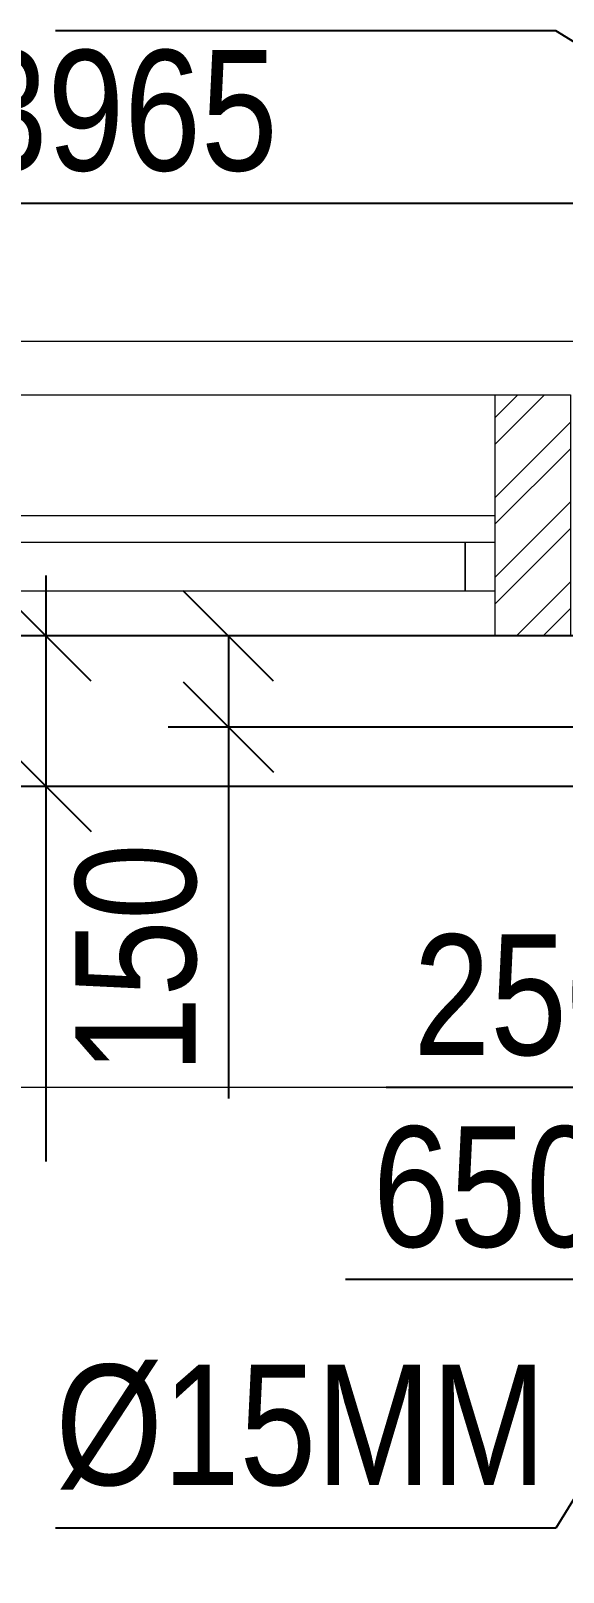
# Model space of a CAD drawing. Header units: inches. Extents: x 5899882 to 5988838, y -468923 to -96891.
# Drawn here: x 5951472 to 5952356, y -269360 to -266800 of the extents above; entities that cross this region are included whole.
import ezdxf

# ---------------------------------------------------------------- set-up
doc = ezdxf.new("R2010")
doc.units = ezdxf.units.IN
doc.header["$MEASUREMENT"] = 0
doc.linetypes.add('1', pattern=[0])
doc.layers.get('Defpoints').update_dxf_attribs({"color": 8})
for name, color, linetype in [('0- SLC ARCH LAYOUT', 7, 'Continuous'), ('0- SLC DIMENSION', 7, 'Continuous'), ('0-SLC RCC 2ND. FLOOR', 7, 'Continuous'), ('0-SLC-DOMESTIC LINE', 5, 'DOMESTIC_LINE')]:
    doc.layers.add(name, color=color, linetype=linetype)
for name, color, linetype, lineweight in [('ARCL-HATCH-B', 8, 'Continuous', 5), ('ARLC-DOOR-W', 8, 'Continuous', 5), ('ARLC-ELE0', 8, 'Continuous', 9), ('ARLC-FURN', 8, 'Continuous', 9), ('ARLC-WALL', 8, 'Continuous', 15)]:
    doc.layers.add(name, color=color, linetype=linetype, lineweight=lineweight)
doc.styles.add('ARIAL', font='tahoma.ttf')
doc.styles.get("Standard").update_dxf_attribs({"font": 'arial.ttf'})
doc.styles.add('swis cn bt', font='swissc.ttf')
doc.linetypes.add('DOMESTIC_LINE', pattern='A,0.5,-0.2,["DWS",ARIAL,S=0.1,R=0,X=-0.1,Y=-0.05],-0.25', length=0.95)
doc.dimstyles.new('SLC', dxfattribs={"dimtxt": 200, "dimasz": 150, "dimexe": 100, "dimexo": 0, "dimgap": 50, "dimtad": 1, "dimdec": 0, "dimrnd": 5, "dimzin": 1, "dimdsep": 46, "dimtxsty": 'swis cn bt', "dimblk": 'OBLIQUE', "dimcen": 60, "dimdle": 100, "dimclrd": 256, "dimclre": 256, "dimclrt": 256, "dimazin": 0, "dimtfac": 1, "dimtdec": 0, "dimtofl": 0, "dimtmove": 0, "dimatfit": 3, "dimfxl": 0.18, "dimtolj": 1, "dimtzin": 0, "dimarcsym": 0})

# ---------------------------------------------------------------- blocks, each defined once
blk = doc.blocks.new('A$C3DAD2E9A')
at = {"layer": 'ARCL-HATCH-B'}
h = blk.add_hatch(dxfattribs=at)
h.set_pattern_fill('ANSI32', color=256, scale=250)
h.set_pattern_definition([(45, (-5806111.699348602, 109613.299867685), (-66.29126073623883, 66.29126073623884), []), (45, (-5806067.505174852, 109613.299867685), (-66.29126073623883, 66.29126073623884), [])])
h.paths.add_polyline_path([(7182.210524407215, 6641.49999997954), (7057.210526314564, 6641.499999981403), (7057.210526314564, 6396.499999983294), (7057.210529251024, 6396.499999983294), (7057.210529251024, 6316.499999983294), (7057.210526314564, 6241.499999981403), (7182.210524407215, 6241.49999997954), (7182.210524407215, 6316.499999981432), (7182.210521470755, 6316.499999981432), (7182.210521470755, 6396.499999981432)])
at = {"layer": 'ARLC-DOOR-W'}
for points in [[(7007.210529251024, 6316.499999983294), (7007.210529251024, 6396.499999983294), (4937.210529251024, 6396.499999983294), (4937.210529251024, 6316.499999983294)], [(7057.210529251024, 6396.499999983294), (7007.210529251024, 6396.499999983294), (7007.210529251024, 6316.499999983294), (7057.210529251024, 6316.499999983294)]]:
    blk.add_lwpolyline(points, close=True, dxfattribs=at)
at = {"layer": 'ARLC-ELE0'}
blk.add_line((202.2105253608897, 6960), (8427.210526314564, 6960), dxfattribs=at)
at = {"layer": 'ARLC-ELE0', "ltscale": 0.006}
for p, q in [((4887.21052536089, 6641.499999983265), (7057.210526314564, 6641.499999981403)), ((4887.21052536089, 6241.499999983265), (7057.21052536089, 6241.499999983265))]:
    blk.add_line(p, q, dxfattribs=at)
at = {"layer": 'ARLC-FURN'}
blk.add_line((8687.21052536089, 5491.499999995212), (2722.210521070287, 5491.499999995212), dxfattribs=at)
at = {"layer": 'ARLC-WALL', "ltscale": 0.005}
blk.add_line((4887.210526028648, 6441.49998868104), (7057.210526314564, 6441.499998484607), dxfattribs=at)
at = {"layer": 'ARLC-WALL'}
blk.add_lwpolyline([(7182.210524407215, 6641.49999997954), (7182.210524407215, 6241.49999997954), (7057.210526314564, 6241.499999981403), (7057.210526314564, 6641.499999981403)], close=True, dxfattribs=at)
blk = doc.blocks.new('A$C77C3199A')
at = {"layer": 'ARLC-WALL', "color": 30}
for p, q in [((8425.000003814699, 6960), (199.9999990463257, 6960)), ((8425.000003814699, 6730), (199.9999990463257, 6730))]:
    blk.add_line(p, q, dxfattribs=at)
blk = doc.blocks.new('_OBLIQUE')
at = {"color": 0, "linetype": 'ByBlock'}
blk.add_line((-0.5, -0.5), (0.5, 0.5), dxfattribs=at)
blk = doc.blocks.new('*D333')
at = {"layer": '0- SLC DIMENSION', "lineweight": -2, "transparency": 16777216}
for p, q in [((5952973.287226486, -268055.0280739597), (5952973.287226486, -268973.5)), ((5953623.29795726, -268055.3060583842), (5953623.29795726, -268973.5)), ((5952973.287226486, -268873.5), (5951994.636363636, -268873.5)), ((5953723.29795726, -268873.5), (5952973.287226486, -268873.5))]:
    blk.add_line(p, q, dxfattribs=at)
at = {"layer": 'Defpoints', "color": 0, "transparency": 16777216}
for p in [(5952973.287226486, -268055.0280739597), (5953623.29795726, -268055.3060583842), (5952973.287226486, -268873.5)]:
    blk.add_point(p, dxfattribs=at)
at = {"layer": '0- SLC DIMENSION', "lineweight": -2, "transparency": 16777216, "xscale": 150, "yscale": 150, "zscale": 150, "rotation": 180}
blk.add_blockref('_OBLIQUE', (5952973.287226486, -268873.5), dxfattribs=at)
at = {"layer": '0- SLC DIMENSION', "lineweight": -2, "transparency": 16777216, "xscale": 150, "yscale": 150, "zscale": 150}
blk.add_blockref('_OBLIQUE', (5953623.29795726, -268873.5), dxfattribs=at)
at = {"layer": '0- SLC DIMENSION', "transparency": 16777216, "insert": (5952231, -268720.8376623376), "char_height": 200, "attachment_point": 5, "style": 'swis cn bt'}
blk.add_mtext('\\A1;650', dxfattribs=at)
blk = doc.blocks.new('*D334')
at = {"layer": '0- SLC DIMENSION', "lineweight": -2, "transparency": 16777216}
for p, q in [((5953373.556866623, -267986.1727339401), (5953373.556866623, -268655.028073001)), ((5953623.297956425, -267986.1727310457), (5953623.297956425, -268655.028073001)), ((5953373.556866623, -268555.028073001), (5952062.266233766, -268555.028073001)), ((5953623.297956425, -268555.028073001), (5953273.556866623, -268555.028073001))]:
    blk.add_line(p, q, dxfattribs=at)
at = {"layer": 'Defpoints', "color": 0, "transparency": 16777216}
for p in [(5953373.556866623, -267986.1727339401), (5953623.297956425, -267986.1727310457), (5953623.297956425, -268555.028073001)]:
    blk.add_point(p, dxfattribs=at)
at = {"layer": '0- SLC DIMENSION', "lineweight": -2, "transparency": 16777216, "xscale": 150, "yscale": 150, "zscale": 150, "rotation": 180}
blk.add_blockref('_OBLIQUE', (5953373.556866623, -268555.028073001), dxfattribs=at)
at = {"layer": '0- SLC DIMENSION', "lineweight": -2, "transparency": 16777216, "xscale": 150, "yscale": 150, "zscale": 150}
blk.add_blockref('_OBLIQUE', (5953623.297956425, -268555.028073001), dxfattribs=at)
at = {"layer": '0- SLC DIMENSION', "transparency": 16777216, "insert": (5952298.5, -268402.2358652088), "char_height": 200, "attachment_point": 5, "style": 'swis cn bt'}
blk.add_mtext('\\A1;250', dxfattribs=at)
blk = doc.blocks.new('*D335')
at = {"layer": '0- SLC DIMENSION', "lineweight": -2, "transparency": 16777216}
for p, q in [((5951497, -267705.028073006), (5951497, -268055.0280739597)), ((5952973.287223468, -267805.028073006), (5951397, -267805.028073006)), ((5952973.287226486, -268055.0280739597), (5951397, -268055.0280739597)), ((5951497, -268055.0280739597), (5951497, -268677.4956064272))]:
    blk.add_line(p, q, dxfattribs=at)
at = {"layer": 'Defpoints', "color": 0, "transparency": 16777216}
for p in [(5952973.287223468, -267805.028073006), (5951497, -268055.0280739597), (5952973.287226486, -268055.0280739597)]:
    blk.add_point(p, dxfattribs=at)
at = {"layer": '0- SLC DIMENSION', "lineweight": -2, "transparency": 16777216, "xscale": 150, "yscale": 150, "zscale": 150}
for p, rotation in [((5951497, -267805.028073006), 90), ((5951497, -268055.0280739597), 270)]:
    blk.add_blockref('_OBLIQUE', p, dxfattribs=dict(at, rotation=rotation))
at = {"layer": '0- SLC DIMENSION', "transparency": 16777216, "insert": (5951344.207792208, -268441.2618401925), "char_height": 200, "attachment_point": 5, "rotation": 90, "style": 'swis cn bt'}
blk.add_mtext('\\A1;250', dxfattribs=at)
blk = doc.blocks.new('*D336')
at = {"layer": '0- SLC DIMENSION', "lineweight": -2, "transparency": 16777216}
for p, q in [((5953378.617315705, -267805.2014169942), (5951700, -267805.2014169942)), ((5951800, -267805.2014169942), (5951800, -268056.5494500668)), ((5953378.556866623, -267956.5494500668), (5951700, -267956.5494500668)), ((5951800, -267956.5494500668), (5951800, -268573.0974025984))]:
    blk.add_line(p, q, dxfattribs=at)
at = {"layer": 'Defpoints', "color": 0, "transparency": 16777216}
for p in [(5951800, -267805.2014169942), (5953378.617315705, -267805.2014169942), (5953378.556866623, -267956.5494500668)]:
    blk.add_point(p, dxfattribs=at)
at = {"layer": '0- SLC DIMENSION', "lineweight": -2, "transparency": 16777216, "xscale": 150, "yscale": 150, "zscale": 150}
for p, rotation in [((5951800, -267805.2014169942), 90), ((5951800, -267956.5494500668), 270)]:
    blk.add_blockref('_OBLIQUE', p, dxfattribs=dict(at, rotation=rotation))
at = {"layer": '0- SLC DIMENSION', "transparency": 16777216, "insert": (5951647.337662337, -268340.5), "char_height": 200, "attachment_point": 5, "rotation": 90, "style": 'swis cn bt'}
blk.add_mtext('\\A1;150', dxfattribs=at)
blk = doc.blocks.new('*D346')
at = {"layer": '0- SLC DIMENSION', "lineweight": -2, "transparency": 16777216}
for p, q in [((5952539.308657853, -278030.0162542238), (5952539.308657853, -267730.0280745073)), ((5953623.287224021, -267830.0280745073), (5952439.308657853, -267830.0280745073)), ((5953624.424282954, -277930.0162542238), (5952439.308657853, -277930.0162542238))]:
    blk.add_line(p, q, dxfattribs=at)
at = {"layer": 'Defpoints', "color": 0, "transparency": 16777216}
for p in [(5952539.308657853, -267830.0280745073), (5953623.287224021, -267830.0280745073), (5953624.424282954, -277930.0162542238)]:
    blk.add_point(p, dxfattribs=at)
at = {"layer": '0- SLC DIMENSION', "lineweight": -2, "transparency": 16777216, "xscale": 150, "yscale": 150, "zscale": 150}
for p, rotation in [((5952539.308657853, -267830.0280745073), 90), ((5952539.308657853, -277930.0162542238), 270)]:
    blk.add_blockref('_OBLIQUE', p, dxfattribs=dict(at, rotation=rotation))
at = {"layer": '0- SLC DIMENSION', "transparency": 16777216, "insert": (5952386.64632019, -272880.0221643646), "char_height": 200, "attachment_point": 5, "rotation": 90, "style": 'swis cn bt'}
blk.add_mtext('\\A1;10100', dxfattribs=at)
blk = doc.blocks.new('*D416')
at = {"layer": '0- SLC DIMENSION', "lineweight": -2, "transparency": 16777216}
for p, q in [((5949645.260911575, -267605.028072998), (5949645.260911575, -266986.5280729962)), ((5953608.866177117, -267835.028072998), (5953608.866177117, -266986.5280729962)), ((5949545.260911575, -267086.5280729962), (5953708.866177117, -267086.5280729962))]:
    blk.add_line(p, q, dxfattribs=at)
at = {"layer": 'Defpoints', "color": 0, "transparency": 16777216}
for p in [(5953608.866177117, -267086.5280729962), (5949645.260911575, -267605.028072998), (5953608.866177117, -267835.028072998)]:
    blk.add_point(p, dxfattribs=at)
at = {"layer": '0- SLC DIMENSION', "lineweight": -2, "transparency": 16777216, "xscale": 150, "yscale": 150, "zscale": 150, "rotation": 180}
blk.add_blockref('_OBLIQUE', (5949645.260911575, -267086.5280729962), dxfattribs=at)
at = {"layer": '0- SLC DIMENSION', "lineweight": -2, "transparency": 16777216, "xscale": 150, "yscale": 150, "zscale": 150}
blk.add_blockref('_OBLIQUE', (5953608.866177117, -267086.5280729962), dxfattribs=at)
at = {"layer": '0- SLC DIMENSION', "transparency": 16777216, "insert": (5951627.063544346, -266933.8657353339), "char_height": 200, "attachment_point": 5, "style": 'swis cn bt'}
blk.add_mtext('\\A1;3965', dxfattribs=at)

msp = doc.modelspace()

# ---------------------------------------------------------------- block references
at = {"layer": '0- SLC ARCH LAYOUT'}
msp.add_blockref('A$C3DAD2E9A', (5945186.076699616, -274046.5280729962), dxfattribs=at)

# ---------------------------------------------------------------- next in the draw order: block references
at = {"layer": '0-SLC RCC 2ND. FLOOR'}
msp.add_blockref('A$C77C3199A', (5945186.076699616, -274046.5280729962), dxfattribs=at)

# ---------------------------------------------------------------- next in the draw order: texts
at = {"layer": '0-SLC-DOMESTIC LINE', "linetype": '1', "insert": (5951512.866172349, -269015), "char_height": 200, "width": 687.5945739665035, "attachment_point": 1}
msp.add_mtext('{\\fSwis721 Cn BT|b0|i0|c0|p34;%%C15MM}', dxfattribs=at)

# ---------------------------------------------------------------- next in the draw order: dimensions: what is measured, and where the dimension line sits
at = {"layer": '0- SLC DIMENSION'}
dim = msp.add_linear_dim(base=(5953608.866177117, -267086.5280729962), p1=(5949645.260911575, -267605.028072998), p2=(5953608.866177117, -267835.028072998), dimstyle='SLC', override={"dimfxl": 0}, dxfattribs=at)
dim.commit()
dim.dimension.update_dxf_attribs({"geometry": '*D416', "text_midpoint": (5951627.063544346, -266933.8657353339)})
at = {"layer": '0- SLC DIMENSION', "color": 1}
for base, p1, p2, picture, middle in [((5951497, -268055.0280739597), (5952973.287223468, -267805.028073006), (5952973.287226486, -268055.0280739597), '*D335', (5951344.207792208, -268441.2618401925)), ((5952539.308657853, -267830.0280745073), (5953624.424282954, -277930.0162542238), (5953623.287224021, -267830.0280745073), '*D346', (5952386.64632019, -272880.0221643646))]:
    dim = msp.add_linear_dim(base=base, p1=p1, p2=p2, angle=90, dimstyle='SLC', dxfattribs=at)
    dim.commit()
    dim.dimension.update_dxf_attribs({"geometry": picture, "text_midpoint": middle})
dim = msp.add_linear_dim(base=(5951800, -267805.2014169942), p1=(5953378.556866623, -267956.5494500668), p2=(5953378.617315705, -267805.2014169942), angle=90, dimstyle='SLC', dxfattribs=at)
dim.commit()
dim.dimension.update_dxf_attribs({"geometry": '*D336', "text_midpoint": (5951800, -268340.5), "dimtype": 160})
for base, p1, p2, picture, middle in [((5953623.297956425, -268555.028073001), (5953373.556866623, -267986.1727339401), (5953623.297956425, -267986.1727310457), '*D334', (5952298.5, -268555.028073001)), ((5952973.287226486, -268873.5), (5953623.29795726, -268055.3060583842), (5952973.287226486, -268055.0280739597), '*D333', (5952231, -268873.5))]:
    dim = msp.add_linear_dim(base=base, p1=p1, p2=p2, dimstyle='SLC', dxfattribs=at)
    dim.commit()
    dim.dimension.update_dxf_attribs({"geometry": picture, "text_midpoint": middle, "dimtype": 160})

# ---------------------------------------------------------------- next in the draw order: leaders
at = {"layer": '0-SLC-DOMESTIC LINE', "linetype": '1'}
for points in [[(5953560.791503927, -267549.0000159582), (5952344, -266800.5), (5951512.866172348, -266800.5)], [(5953278.500000233, -267761), (5952344, -269286.5), (5951512.866172348, -269286.5)]]:
    msp.add_leader(points, dimstyle='SLC', override={"dimgap": 50, "dimtad": 0, "dimfxlon": 1}, dxfattribs=at)

doc.saveas('drawing.dxf')
